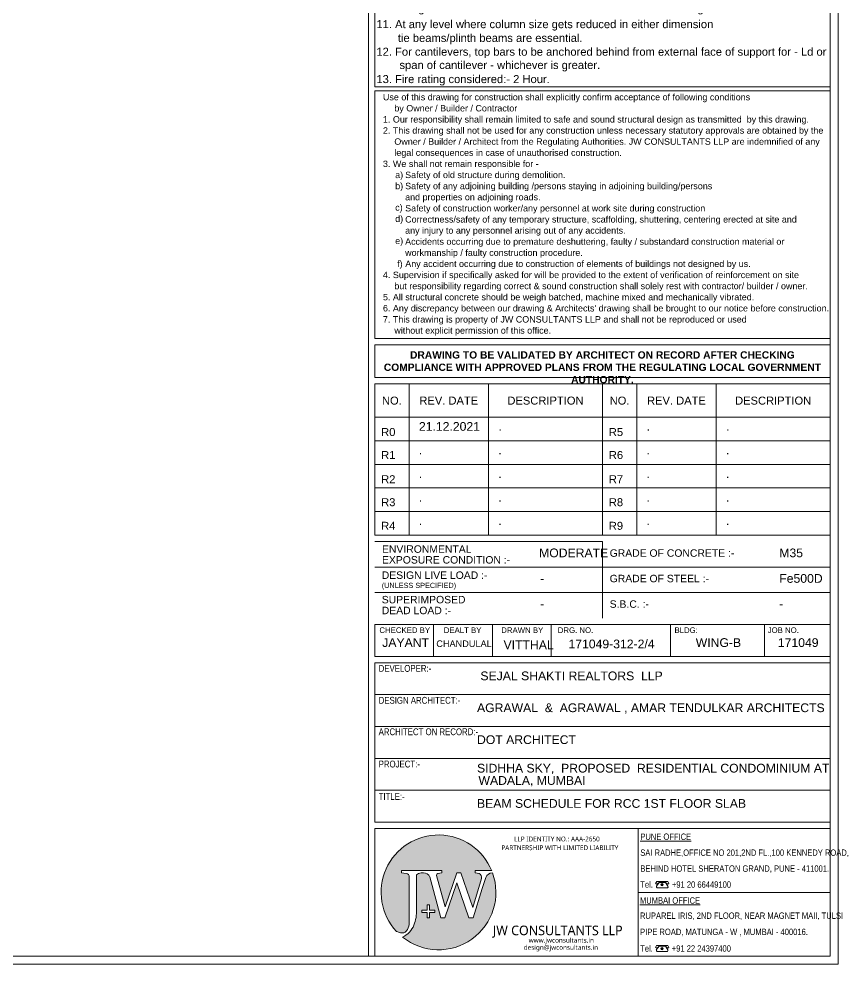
# Model space of a CAD drawing. Header units: metres. Extents: x 1798258 to 2151262, y -74142 to -14742.
# Drawn here: x 1946172 to 1972036, y -74142 to -44370 of the extents above; entities that cross this region are included whole.
import ezdxf
from ezdxf.enums import TextEntityAlignment as Align

# ---------------------------------------------------------------- set-up
doc = ezdxf.new("R2010")
doc.units = ezdxf.units.M
doc.header["$MEASUREMENT"] = 0
doc.layers.add('JW_  LOGO', color=7, linetype='Continuous', lineweight=0)
doc.layers.add('JW_  TEMPLATE', color=7, linetype='Continuous', lineweight=0)
doc.layers.add('JW_  TEMPLATE TEXT', color=7, linetype='Continuous')
doc.styles.add('JW_DATA_100', font='swissl.ttf', dxfattribs={"height": 200})
doc.styles.add('new', font='l_10646.ttf', dxfattribs={"width": 2})
doc.styles.add('new1', font='micross.ttf', dxfattribs={"height": 200})
doc.styles.add('new2', font='micross.ttf', dxfattribs={"height": 2})
doc.styles.add('new3', font='micross.ttf', dxfattribs={"height": 500})
doc.styles.add('new4', font='micross.ttf')
doc.styles.add('new5', font='swissc.ttf', dxfattribs={"height": 9.5})

# ---------------------------------------------------------------- blocks, each defined once
blk = doc.blocks.new('TT5')
at = {"layer": 'JW_  TEMPLATE'}
for p, q in [((170477, -208877), (184819, -208877)), ((170477, -210304), (170477, -208877)), ((170477, -208877), (184819, -208877)), ((170477, -227467), (184819, -227467))]:
    blk.add_line(p, q, dxfattribs=at)
for points in [[(170477, -208877), (184819, -208877), (184819, -227467), (170477, -227467)], [(170477, -227593), (184819, -227593), (184819, -235397), (170477, -235397)]]:
    blk.add_lwpolyline(points, close=True, dxfattribs=at)
at = {"layer": 'JW_  TEMPLATE', "ltscale": 0.5}
for s, height, style, p in [('%%UNOTES:', 378.2, 'new3', (170721, -209378)), ('1. %%UBasic reference codes:', 252.14, 'new1', (170721, -209863)), ('IS456: 2000, IS1893(Part1): 2016, IS13920: 2016.', 252.14, 'new1', (171124, -210366)), ('2. Due care shall be taken to ascertain that requisite strength of concrete is gained ', 252.14, 'new1', (170721, -210868)), ('before commencement of deshuttering. It shall comply with provisions of ', 252.14, 'new1', (171124, -211291)), ('Clause No. 11.3 of IS 456: 2000.', 252.14, 'new1', (171130, -211738)), ('3. %%UNominal covers', 252.14, 'new1', (170737, -212196)), ('Mild', 252.1, 'new1', (180469, -212196)), ('Moderate', 252.1, 'new1', (181738, -212196)), ('Severe', 252.1, 'new1', (183551, -212196)), ('I', 252, 'new1', (171647, -212700)), ('Footings', 252.1, 'new1', (172320, -212700)), ('50', 252.1, 'new1', (180544, -212700)), ('50', 252.1, 'new1', (182270, -212700)), ('50', 252.1, 'new1', (183903, -212700)), ('II', 252.1, 'new1', (171647, -213205)), ('Columns & walls >200mm width', 252.14, 'new1', (172320, -213205)), ('40', 252.1, 'new1', (180544, -213205)), ('40', 252.1, 'new1', (182270, -213205)), ('45', 252.1, 'new1', (183903, -213205)), ('(to links of column)', 252.14, 'new1', (172320, -213583)), ('III', 252.1, 'new1', (171647, -214035)), ('Columns & walls with width of 200mm & below', 252.14, 'new1', (172320, -214035)), ('40', 252.1, 'new1', (180544, -214035)), ('40', 252.1, 'new1', (182270, -214035)), ('45', 252.1, 'new1', (183903, -214035)), ('having reinf. of dia. 16mm & above.', 252.14, 'new1', (172320, -214393)), ('(to links of column)', 252.14, 'new1', (172320, -214752)), ('IV', 252.1, 'new1', (171647, -215289)), ('Columns & walls with width of 200mm & below', 252.14, 'new1', (172320, -215289)), ('25', 252.1, 'new1', (180544, -215289)), ('30', 252.1, 'new1', (182270, -215289)), ('45', 252.1, 'new1', (183903, -215289)), ('having reinf. of dia. 12mm.', 252.14, 'new1', (172320, -215667)), ('(to links of column)', 252.14, 'new1', (172320, -216006)), ('V', 252, 'new1', (171647, -216507)), ('Slabs', 252.1, 'new1', (172320, -216507)), ('20', 252.1, 'new1', (180544, -216507)), ('30', 252.1, 'new1', (182270, -216507)), ('45', 252.1, 'new1', (183903, -216507)), ('VI', 252.1, 'new1', (171647, -217011)), ('Beams', 252.1, 'new1', (172320, -217011)), ('20', 252.1, 'new1', (180544, -217011)), ('30', 252.1, 'new1', (182270, -217011)), ('45', 252.1, 'new1', (183903, -217011)), ('(to stirrups of beam)', 252.14, 'new1', (172320, -217390)), ('Lift walls', 252.1, 'new1', (172320, -217894)), ('VII', 252.1, 'new1', (171647, -217894)), ('40', 252.1, 'new1', (180544, -217894)), ('40', 252.1, 'new1', (182270, -217894)), ('45', 252.1, 'new1', (183903, -217894)), ('4. Beams with depth more than 750mm, provide side-face reinforcement. ', 252.14, 'new1', (170721, -219324)), (' 5. Substratum shall be approved from our office before laying P.C.C.', 252.14, 'new1', (170628, -219831)), (' 6. Minimum clear spacing between any two longitudinal bars in beam= 50mm.', 252.14, 'new1', (170635, -220317)), ('7. %%UAll laps%%U (Ld) shall be staggered & not more than 50%%% bars to be lapped ', 252.14, 'new1', (170737, -220737)), ('at any given section.', 252.14, 'new1', (171081, -221185)), ('%%UGRADE OF REINF.', 252.14, 'new1', (171060, -221744)), ('%%UM20', 252.1, 'new1', (174729, -221744)), ('%%UM25', 252.1, 'new1', (176627, -221744)), ('%%UM30', 252.1, 'new1', (178650, -221744)), ('%%UM35', 252.1, 'new1', (180737, -221744)), ('%%UM40 & ABOVE', 252.14, 'new1', (182073, -221744)), ('Fe415', 252.1, 'new1', (171385, -222339)), ('48 X D', 252.1, 'new1', (174481, -222339)), ('41 X D', 252.1, 'new1', (176381, -222339)), ('38 X D', 252.1, 'new1', (178413, -222339)), ('34 X D', 252.1, 'new1', (180537, -222339)), ('30 X D', 252.1, 'new1', (182641, -222339)), ('Fe500 (TMT)', 252.14, 'new1', (171390, -222717)), ('57 X D', 252.1, 'new1', (174481, -222717)), ('49 X D', 252.1, 'new1', (176381, -222717)), ('46 X D', 252.1, 'new1', (178413, -222717)), ('40 X D', 252.1, 'new1', (180537, -222717)), ('36 X D', 252.1, 'new1', (182641, -222717)), ('    For bundled bars, Ld shall be increased by 10%%% for 2 bars in contact, ', 252.14, 'new1', (170726, -223278)), ('    20%%% for 3 bars in contact and 33%%% for 4 bars in contact.', 252.14, 'new1', (170726, -223738)), ('8. All buildings shall have tie beams/plinth beams at ground/plinth level. ', 252.14, 'new1', (170726, -224198)), ('9. If footings overlap with each other, necessary revision shall be obtained from our office.', 252.14, 'new1', (170726, -224658)), ('10. Design is valid for number of floors as indicated in the drawing.', 252.14, 'new1', (170558, -225112)), ('11. At any level where column size gets reduced in either dimension', 252.14, 'new1', (170530, -225619)), (' tie beams/plinth beams are essential.', 252.14, 'new1', (171109, -226053)), ('12. For cantilevers, top bars to be anchored behind from external face of support for - Ld or ', 252.14, 'new1', (170530, -226487)), ('span of cantilever - whichever is greater.', 252.14, 'new1', (171256, -226905)), ('13. Fire rating considered:- 2 Hour.', 252.14, 'new1', (170530, -227349)), ('Use of this drawing for construction shall explicitly confirm acceptance of following conditions ', 201.87, 'new1', (170736, -227892)), ('by Owner / Builder / Contractor', 201.87, 'new1', (171095, -228242)), ('1. Our responsibility shall remain limited to safe and sound structural design as transmitted  by this drawing.', 201.869, 'new1', (170736, -228592)), ('2. This drawing shall not be used for any construction unless necessary statutory approvals are obtained by the', 201.869, 'new1', (170736, -228942)), ('Owner / Builder / Architect from the Regulating Authorities. JW CONSULTANTS LLP are indemnified of any', 201.869, 'new1', (171095, -229292)), ('legal consequences in case of unauthorised construction. ', 201.87, 'new1', (171095, -229642)), ('3. We shall not remain responsible for - ', 201.87, 'new1', (170736, -229992)), ('a)', 201.9, 'new1', (171122, -230342)), ('Safety of old structure during demolition.', 201.87, 'new1', (171435, -230342)), ('b)', 201.9, 'new1', (171122, -230692)), ('Safety of any adjoining building /persons staying in adjoining building/persons ', 201.87, 'new1', (171435, -230692)), ('and properties on adjoining roads.', 201.87, 'new1', (171435, -231042)), ('c)', 201.9, 'new1', (171122, -231369)), ('Safety of construction worker/any personnel at work site during construction', 201.87, 'new1', (171435, -231392)), ('d)', 201.9, 'new1', (171122, -231724)), ('Correctness/safety of any temporary structure, scaffolding, shuttering, centering erected at site and ', 201.869, 'new1', (171435, -231742)), ('any injury to any personnel arising out of any accidents.', 201.87, 'new1', (171435, -232092)), ('e)', 201.9, 'new1', (171122, -232420)), ('Accidents occurring due to premature deshuttering, faulty / substandard construction material or ', 201.87, 'new1', (171435, -232442)), ('workmanship / faulty construction procedure.', 201.87, 'new1', (171435, -232792)), ('f)', 201.9, 'new1', (171182, -233142)), ('Any accident occurring due to construction of elements of buildings not designed by us.', 201.87, 'new1', (171439, -233142)), ('4. Supervision if specifically asked for will be provided to the extent of verification of reinforcement on site ', 201.869, 'new1', (170736, -233492)), ('but responsibility regarding correct & sound construction shall solely rest with contractor/ builder / owner.', 201.869, 'new1', (171095, -233842)), ('5. All structural concrete should be weigh batched, machine mixed and mechanically vibrated.', 201.87, 'new1', (170736, -234192)), ("6. Any discrepancy between our drawing & Architects' drawing shall be brought to our notice before construction.", 201.869, 'new1', (170736, -234542)), ('7. This drawing is property of JW CONSULTANTS LLP and shall not be reproduced or used ', 201.87, 'new1', (170736, -234892)), ('without explicit permission of this office.', 201.87, 'new1', (171095, -235242))]:
    blk.add_text(s, height=height, dxfattribs=dict(at, style=style)).set_placement(p)
at = {"layer": 'JW_  TEMPLATE', "insert": (172522, -218149), "char_height": 252.16, "width": 11226.63, "attachment_point": 1, "style": 'new1'}
blk.add_mtext('{\\fMicrosoft Sans Serif|b0|i1|c0|p34;For main reinf. up to 12mm dia. bar for mild exposure the nominal cover\\Pmay be reduced by 5mm for slabs & beams only.}', dxfattribs=at)
blk = doc.blocks.new('TT30')
at = {"layer": 'JW_  TEMPLATE'}
for p, q in [((170477, -246915), (184819, -246915)), ((170477, -247919), (184819, -247919)), ((170477, -248924), (184819, -248924)), ((170477, -249929), (184819, -249929))]:
    blk.add_line(p, q, dxfattribs=at)
blk.add_lwpolyline([(184819, -245910), (170477, -245910), (170477, -250933), (184819, -250933)], close=True, dxfattribs=at)
at = {"layer": 'JW_  TEMPLATE', "style": 'new5'}
for s, p in [('DEVELOPER:-', (170601, -246197)), ('DESIGN ARCHITECT:-', (170601, -247202)), ('ARCHITECT ON RECORD:-', (170601, -248193)), ('PROJECT:-', (170601, -249209)), ('TITLE:-', (170601, -250231))]:
    blk.add_text(s, height=215, dxfattribs=at).set_placement(p)
blk = doc.blocks.new('TT32')
at = {"layer": 'JW_  TEMPLATE'}
for p, q in [((184819, -245709), (170477, -245709)), ((184819, -245709), (170477, -245709)), ((172329, -245709), (172329, -246714)), ((174182, -245709), (174182, -246714)), ((176034, -245709), (176034, -246714)), ((179796, -246714), (179796, -245709)), ((182754, -246714), (182754, -245709)), ((184819, -245709), (184819, -246714)), ((184819, -246714), (184819, -245709))]:
    blk.add_line(p, q, dxfattribs=at)
blk.add_lwpolyline([(170477, -245709), (184819, -245709), (184819, -246714), (170477, -246714)], close=True, dxfattribs=at)
at = {"layer": 'JW_  TEMPLATE', "style": 'new2'}
for s, p in [('CHECKED BY', (170625, -245977)), ('DEALT BY', (172651, -245977)), ('DRAWN BY', (174462, -245977)), ('DRG. NO.', (176242, -245977)), ('BLDG:', (179918, -245977)), ('JOB NO.', (182854, -245977))]:
    blk.add_text(s, height=175.8, dxfattribs=at).set_placement(p)
blk = doc.blocks.new('TT17')
at = {"layer": 'JW_  TEMPLATE'}
for p, q in [((177648, -243097), (170477, -243097)), ((177648, -245508), (177648, -243097)), ((170477, -243901), (177648, -243901)), ((184819, -243901), (177648, -243901)), ((177648, -244705), (170477, -244705)), ((184819, -244705), (177648, -244705))]:
    blk.add_line(p, q, dxfattribs=at)
at = {"layer": 'JW_  TEMPLATE', "const_width": 1}
blk.add_lwpolyline([(170477, -243097), (184819, -243097), (184819, -245508), (170477, -245508)], close=True, dxfattribs=at)
at = {"layer": 'JW_  TEMPLATE', "style": 'new3'}
for s, height, p in [('ENVIRONMENTAL', 234.3, (170706, -243452)), ('GRADE OF CONCRETE :-', 234.3, (177877, -243577)), ('EXPOSURE CONDITION :-', 234.3, (170706, -243791)), ('DESIGN LIVE LOAD :-', 234.3, (170699, -244274)), ('(UNLESS SPECIFIED)', 164.01, (170699, -244561)), ('GRADE OF STEEL :-', 234.3, (177877, -244380)), ('SUPERIMPOSED', 234.3, (170699, -245044)), ('S.B.C. :-', 234.3, (177877, -245184)), ('DEAD LOAD :-', 234.3, (170699, -245386))]:
    blk.add_text(s, height=height, dxfattribs=at).set_placement(p)
blk = doc.blocks.new('TT29')
at = {"layer": 'JW_  TEMPLATE'}
for p, q in [((177648, -235523), (170477, -235523)), ((170477, -235523), (177648, -235523)), ((170477, -235523), (184819, -235523)), ((171560, -235523), (171560, -240284)), ((174058, -235523), (174058, -240284)), ((177648, -235523), (177648, -240284)), ((184819, -235523), (177648, -235523)), ((177648, -235523), (184819, -235523)), ((178731, -235523), (178731, -240284)), ((181229, -235523), (181229, -240284)), ((170477, -236569), (177648, -236569)), ((177648, -236569), (184819, -236569)), ((170477, -237312), (177648, -237312)), ((177648, -237312), (184819, -237312)), ((170477, -238055), (177648, -238055)), ((177648, -238055), (184819, -238055)), ((170477, -238798), (177648, -238798)), ((177648, -238798), (184819, -238798)), ((170477, -239541), (177648, -239541)), ((177648, -239541), (184819, -239541)), ((170477, -240284), (177648, -240284)), ((177648, -240284), (184819, -240284))]:
    blk.add_line(p, q, dxfattribs=at)
blk.add_lwpolyline([(170477, -235523), (184819, -235523), (184819, -240284), (170477, -240284)], close=True, dxfattribs=at)
at = {"layer": 'JW_  TEMPLATE', "style": 'new2'}
for s, height, p in [('NO.', 251.2, (171018, -236046)), ('REV. DATE', 251.2, (172809, -236046)), ('DESCRIPTION', 251.16, (175855, -236046)), ('NO.', 251.2, (178189, -236046)), ('REV. DATE', 251.2, (179980, -236046)), ('DESCRIPTION', 251.16, (183026, -236046))]:
    blk.add_text(s, height=height, dxfattribs=at).set_placement(p, align=Align.MIDDLE)
for s, p in [('R0', (170680, -237162)), ('R5', (177851, -237162)), ('R1', (170680, -237886)), ('R6', (177851, -237886)), ('R2', (170680, -238648)), ('R7', (177851, -238648)), ('R3', (170680, -239372)), ('R8', (177851, -239372)), ('R4', (170680, -240116)), ('R9', (177851, -240116))]:
    blk.add_text(s, height=251.2, dxfattribs=at).set_placement(p)
blk = doc.blocks.new('T43')
for p, q in [((-0.56, 3.17), (-1.49, 2.65)), ((-1.49, -2.53), (-1.49, 2.65)), ((0.64, 2.71), (-1.04, 1.54)), ((-0.53, 2.15), (-1.04, 1.54)), ((-1.04, -1.42), (-1.04, 1.52)), ((1.43, -2.39), (1.43, 2.47)), ((-0.56, -3.05), (-1.49, -2.53)), ((-1.04, -1.4), (0.65, -2.68)), ((-0.53, -2.03), (-1.04, -1.42))]:
    blk.add_line(p, q)
for centre, radius in [((0, 0), 0.53), ((0, 0.02), 0.325)]:
    blk.add_circle(centre, radius)
for centre, radius, start, end in [((-0.98, 2.65), 0.668, 311.8812, 51.3763), ((0.9, 2.15), 0.609, 30.4125, 118.1244), ((-0.98, -2.53), 0.668, 308.6237, 48.1188), ((0.85, -2.06), 0.644, 248.6812, 333.8541)]:
    blk.add_arc(centre, radius, start, end)
blk = doc.blocks.new('T47')
at = {"layer": 'JW_  LOGO'}
h = blk.add_hatch(color=154, dxfattribs=at)
h.set_gradient(color1=(0, 75, 146), color2=(0, 75, 146), tint=1)
h.paths.add_polyline_path([(898890, 127010), (898890, 126942), (898765, 126915, 0.312756), (898725, 126857), (898993, 125876), (899363, 126937), (899490, 126937), (899862, 125856), (900131, 126765, 0.36655), (900058, 126921), (899936, 126942), (899936, 127006), (900454, 127006, 1.19858), (897467, 125103, 0.099755), (897643, 125055, 0.297975), (897817, 125162, -0.000004), (897817, 125162, 0.115402), (897866, 125367), (897866, 126823, 0.369998), (897772, 126920), (897626, 126939), (897626, 127010)])
h.paths.add_polyline_path([(898016, 125295, 0.103322), (898094, 125792), (898094, 126871, -0.209964), (898243, 126934), (898316, 126934, -0.337724), (898510, 126808), (898859, 125530), (898985, 125530), (899365, 126621), (899742, 125524), (899869, 125524), (900152, 126443), (900272, 126789, -0.367521), (900481, 126936, -0.75698), (897661, 124922, 0.186735)])
h.paths.add_polyline_path([(898669, 125690), (898509, 125690), (898509, 125530), (898429, 125530), (898429, 125690), (898269, 125690), (898269, 125770), (898429, 125770), (898429, 125930), (898509, 125930), (898509, 125770), (898669, 125770)], flags=16)
at = {"layer": 'JW_  LOGO', "color": 154}
for p, q in [((898890, 127010), (897626, 127010)), ((897626, 127010), (897626, 126939)), ((897772, 126920), (897626, 126939)), ((898094, 126871), (898094, 125792)), ((898243, 126934), (898316, 126934)), ((898993, 125876), (898725, 126857)), ((898890, 126942), (898765, 126915)), ((898890, 127010), (898890, 126942)), ((899363, 126937), (898993, 125876)), ((899490, 126937), (899363, 126937)), ((899862, 125856), (899490, 126937)), ((900454, 127006), (899936, 127006)), ((899936, 127006), (899936, 126942)), ((899936, 126942), (900058, 126921)), ((897866, 126823), (897866, 125367)), ((898859, 125530), (898510, 126808)), ((899365, 126621), (898985, 125530)), ((899742, 125524), (899365, 126621)), ((899862, 125856), (900131, 126765)), ((900152, 126443), (900272, 126789)), ((899869, 125524), (900152, 126443)), ((898269, 125770), (898429, 125770)), ((898269, 125770), (898269, 125690)), ((898269, 125690), (898429, 125690)), ((898429, 125930), (898429, 125770)), ((898509, 125930), (898429, 125930)), ((898429, 125690), (898429, 125530)), ((898509, 125930), (898509, 125770)), ((898509, 125770), (898669, 125770)), ((898509, 125690), (898669, 125690)), ((898509, 125690), (898509, 125530)), ((898669, 125770), (898669, 125690)), ((898509, 125530), (898429, 125530)), ((898859, 125530), (898985, 125530)), ((899742, 125524), (899869, 125524))]:
    blk.add_line(p, q, dxfattribs=at)
for centre, radius, start, end in [((898787, 126326), 1800, 22.1709, 222.8152), ((898787, 126326), 1800, 231.2803, 19.7803), ((897763, 126816), 104, 352.7668, 85.0681), ((898239, 126733), 201, 88.9943, 136.4246), ((898330, 126743), 191, 19.6845, 94.3287), ((898787, 126857), 61.9, 110.478, 179.9475), ((900002, 126800), 133, 344.6449, 65.1702), ((900463, 126739), 197, 84.6975, 165.4149), ((896865, 125729), 1231, 339.3406, 2.9364), ((897403, 125370), 464, 333.3252, 359.6496), ((897674, 125517), 463, 243.4186, 266.2055), ((897649, 125241), 186, 268.3954, 334.7644), ((897357, 125567), 713, 295.2461, 337.5555)]:
    blk.add_arc(centre, radius, start, end, dxfattribs=at)
blk = doc.blocks.new('T36')
at = {"layer": 'JW_  LOGO', "xscale": 1.004618835559085, "yscale": 1.004618835559085, "zscale": 1.004618835559085}
blk.add_blockref('T47', (-730452, -380053), dxfattribs=at)
at = {"layer": 'JW_  LOGO', "ltscale": 0.5, "style": 'new'}
for s, p in [('LLP IDENTITY NO.: AAA-2650 ', (174870, -251538)), ('PARTNERSHIP WITH LIMITED LIABILITY', (174466, -251814))]:
    blk.add_text(s, height=150.69, dxfattribs=at).set_placement(p)
at = {"layer": 'JW_  LOGO', "color": 154, "ltscale": 0.5, "style": 'new'}
blk.add_text('JW CONSULTANTS LLP', height=301.39, dxfattribs=at).set_placement((174198, -254493))
at = {"layer": 'JW_  LOGO', "color": 253, "ltscale": 0.5, "style": 'new'}
for s, p in [('design@jwconsultants.in', (175170, -254952)), ('www.jwconsultants.in', (175326, -254727))]:
    blk.add_text(s, height=150.69, dxfattribs=at).set_placement(p)
blk = doc.blocks.new('TT43')
for p, q in [((-0.56, 3.17), (-1.49, 2.65)), ((-1.49, -2.53), (-1.49, 2.65)), ((0.64, 2.71), (-1.04, 1.54)), ((-0.53, 2.15), (-1.04, 1.54)), ((-1.04, -1.42), (-1.04, 1.52)), ((1.43, -2.39), (1.43, 2.47)), ((-0.56, -3.05), (-1.49, -2.53)), ((-1.04, -1.4), (0.65, -2.68)), ((-0.53, -2.03), (-1.04, -1.42))]:
    blk.add_line(p, q)
for centre, radius in [((0, 0), 0.53), ((0, 0.02), 0.325)]:
    blk.add_circle(centre, radius)
for centre, radius, start, end in [((-0.98, 2.65), 0.668, 311.8812, 51.3763), ((0.9, 2.15), 0.609, 30.4125, 118.1244), ((-0.98, -2.53), 0.668, 308.6237, 48.1188), ((0.85, -2.06), 0.644, 248.6812, 333.8541)]:
    blk.add_arc(centre, radius, start, end)
blk = doc.blocks.new('TT4')
at = {"layer": 'JW_  TEMPLATE'}
for p, q in [((181659, -107456), (181659, -111475)), ((181659, -109465), (187703, -109465)), ((181659, -109465), (187703, -109465))]:
    blk.add_line(p, q, dxfattribs=at)
blk.add_lwpolyline([(187703, -107456), (173361, -107456), (173361, -111475), (187703, -111475)], close=True, dxfattribs=at)
at = {"layer": 'JW_  LOGO'}
blk.add_blockref('T36', (2884, 143678), dxfattribs=at)
at = {"layer": 'JW_  TEMPLATE', "rotation": 270}
for name, p, xscale, yscale, zscale in [('T43', (182413, -109227), 67.75417157277114, 67.75417157277114, 67.75417157277114), ('TT43', (182412, -111236), 67.76836534885024, 67.76836534885024, 67.76836534885024)]:
    blk.add_blockref(name, p, dxfattribs=dict(at, xscale=xscale, yscale=yscale, zscale=zscale))
at = {"layer": 'JW_  TEMPLATE', "style": 'new5'}
for s, p in [('%%UPUNE OFFICE', (181725, -107813)), ('SAI RADHE,OFFICE NO 201,2ND FL.,100 KENNEDY ROAD,  ', (181725, -108315)), ('BEHIND HOTEL SHERATON GRAND, PUNE - 411001.', (181725, -108817)), ('Tel.', (181725, -109320)), ('+91 20 66449100', (182721, -109320)), ('%%UMUMBAI OFFICE', (181715, -109822)), ('RUPAREL IRIS, 2ND FLOOR, NEAR MAGNET MAII, TULSI ', (181715, -110300)), ('PIPE ROAD, MATUNGA - W , MUMBAI - 400016.', (181719, -110811)), ('Tel.         +91 22 24397400', (181723, -111333))]:
    blk.add_text(s, height=200, dxfattribs=at).set_placement(p)
blk = doc.blocks.new('TT1')
blk.add_lwpolyline([(201, -31341), (14543, -31341), (14543, -32368), (201, -32368)], close=True)
at = {"layer": 'JW_  TEMPLATE'}
blk.add_line((0, 0), (0, -50592), dxfattribs=at)
for name, p in [('TT5', (-170276, 204257)), ('TT29', (-170276, 202953)), ('TT17', (-170276, 205565)), ('TT32', (-170276, 205565)), ('TT30', (-170276, 204561)), ('TT4', (-173160, 60883))]:
    blk.add_blockref(name, p, dxfattribs=at)
at = {"layer": 'JW_  TEMPLATE', "insert": (7372, -31539), "char_height": 231, "width": 14214.03, "attachment_point": 2, "line_spacing_factor": 1.010232, "style": 'new4'}
blk.add_mtext('{\\fMicrosoft Sans Serif|b1|i0|c0|p34;DRAWING TO BE VALIDATED BY ARCHITECT ON RECORD AFTER CHECKING COMPLIANCE WITH APPROVED PLANS FROM THE REGULATING LOCAL GOVERNMENT AUTHORITY.}', dxfattribs=at)
blk = doc.blocks.new('TT24')
blk.add_blockref('TT1', (170276, -306949))

msp = doc.modelspace()

# ---------------------------------------------------------------- linework, layer by layer
at = {"layer": 'JW_  TEMPLATE'}
for points in [[(1887871, -14742.3), (1887871, -74142.3), (1971971, -74142.3), (1971971, -14742.3)], [(1888121, -14992.3), (1888121, -73892.3), (1971721, -73892.3), (1971721, -14992.3)]]:
    msp.add_lwpolyline(points, close=True, dxfattribs=at)

# ---------------------------------------------------------------- block references
msp.add_blockref('TT24', (1786901.8, 283649), dxfattribs=at)

# ---------------------------------------------------------------- texts
at = {"layer": 'JW_  TEMPLATE TEXT', "style": 'JW_DATA_100'}
for s, height, p in [('21.12.2021', 275, (1958771.7, -57344.2)), ('.', 275, (1961274.6, -57344.2)), ('.', 275, (1965942.8, -57344.2)), ('.', 275, (1968445.7, -57344.2)), ('.', 275, (1958767, -58087.3)), ('.', 275, (1961269.9, -58087.3)), ('.', 275, (1965938.1, -58087.3)), ('.', 275, (1968441, -58087.3)), ('.', 275, (1958767, -58830.5)), ('.', 275, (1961269.9, -58830.5)), ('.', 275, (1965938.1, -58830.5)), ('.', 275, (1968441, -58830.5)), ('.', 275, (1958767, -59573.6)), ('.', 275, (1961269.9, -59573.6)), ('.', 275, (1965938.1, -59573.6)), ('.', 275, (1968441, -59573.6)), ('.', 275, (1958767, -60316.7)), ('.', 275, (1961269.9, -60316.7)), ('.', 275, (1965938.1, -60316.7)), ('.', 275, (1968441, -60316.7)), ('MODERATE', 275, (1962556.1, -61328)), ('M35', 275, (1970120.8, -61328)), ('Fe500D', 275, (1970120.8, -62131.7)), ('-', 275, (1962592.7, -62131.7)), ('-', 275, (1962587, -62935.4)), ('-', 275, (1970120.8, -62935.4)), ('JAYANT', 275, (1957615.9, -64153.4)), ('CHANDULAL', 206.25, (1959318.7, -64153.4)), ('VITTHAL', 275, (1961436.4, -64224.5)), ('171049-312-2/4', 275, (1963480.9, -64196.7)), ('WING-B', 275, (1967489.7, -64153.4)), ('171049', 275, (1970075.7, -64153.4)), (' SEJAL SHAKTI REALTORS  LLP', 275, (1960600.8, -65201.2)), ('AGRAWAL  &  AGRAWAL , AMAR TENDULKAR ARCHITECTS ', 275, (1960600.8, -66205.8)), ('DOT ARCHITECT', 275, (1960600.8, -67210.4)), ('SIDHHA SKY,  PROPOSED  RESIDENTIAL CONDOMINIUM AT ', 275, (1960600.8, -68108.4)), (' WADALA, MUMBAI ', 275, (1960540.2, -68496.5)), ('BEAM SCHEDULE FOR RCC 1ST FLOOR SLAB', 275, (1960600.8, -69219.7))]:
    msp.add_text(s, height=height, dxfattribs=at).set_placement(p)

doc.saveas('drawing.dxf')
